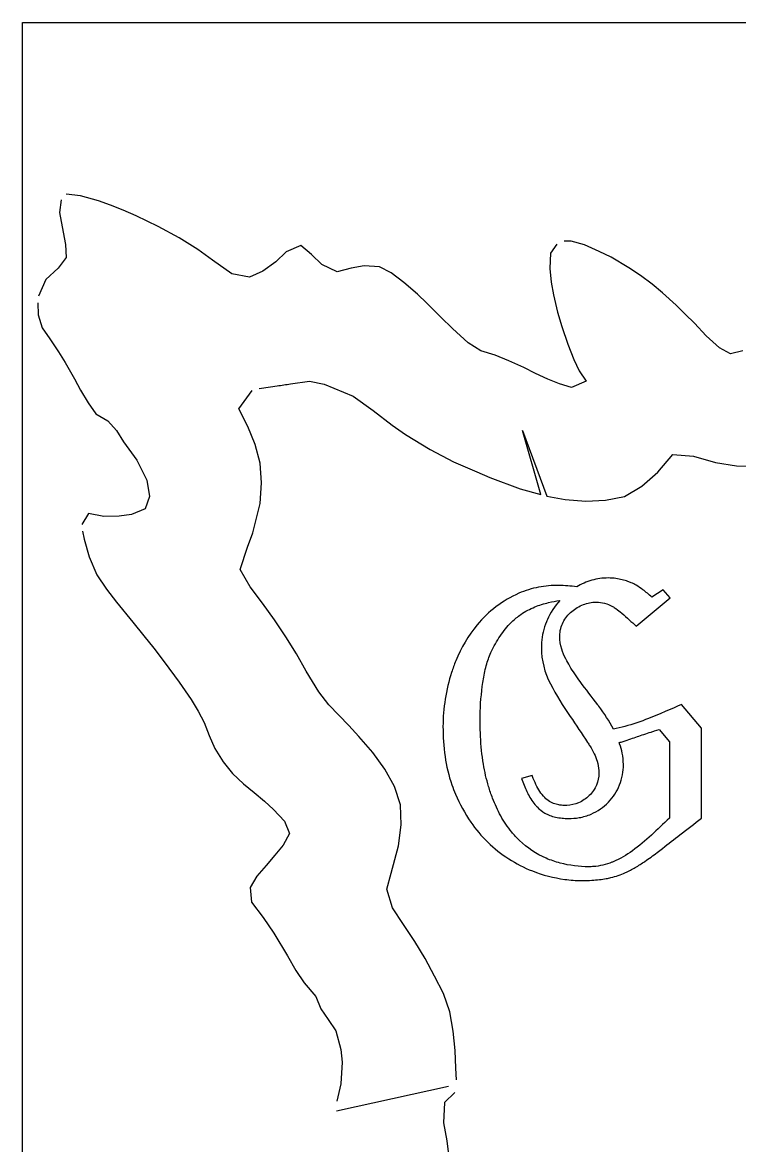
# Model space of a CAD drawing. Extents: x 9 to 156, y 170 to 274.
# Drawn here: x 8.97 to 38.55, y 227.98 to 274.33 of the extents above; entities that cross this region are included whole.
import ezdxf

# ---------------------------------------------------------------- set-up
doc = ezdxf.new("R2010")
doc.units = 0
for name, color, linetype in [('40FF', 7, 'CONTINUOUS'), ('BORDER', 7, 'CONTINUOUS'), ('TEXT', 7, 'CONTINUOUS')]:
    doc.layers.add(name, color=color, linetype=linetype)

msp = doc.modelspace()

# ---------------------------------------------------------------- linework, layer by layer
at = {"layer": '40FF', "color": 5}
for p, q in [((10.563, 267.01), (10.493, 266.49)), ((11.361, 267.174), (10.768, 267.239)), ((12.098, 266.967), (11.361, 267.174)), ((12.593, 266.792), (12.098, 266.967)), ((13.115, 266.584), (12.593, 266.792)), ((13.653, 266.35), (13.115, 266.584)), ((10.493, 266.49), (10.609, 265.891)), ((14.563, 265.911), (13.653, 266.35)), ((10.609, 265.891), (10.745, 265.165)), ((15.429, 265.44), (14.563, 265.911)), ((10.745, 265.165), (10.769, 264.625)), ((16.197, 264.965), (15.429, 265.44)), ((20.455, 265.132), (19.846, 264.859)), ((20.888, 264.756), (20.455, 265.132)), ((31.02, 265.187), (30.757, 264.809)), ((31.61, 265.309), (31.315, 265.307)), ((32.15, 265.153), (31.61, 265.309)), ((32.761, 264.879), (32.15, 265.153)), ((16.81, 264.517), (16.197, 264.965)), ((19.846, 264.859), (19.42, 264.449)), ((21.317, 264.347), (20.888, 264.756)), ((30.757, 264.809), (30.724, 264.175)), ((33.254, 264.65), (32.761, 264.879)), ((10.769, 264.625), (10.444, 264.194)), ((17.601, 263.955), (16.81, 264.517)), ((19.42, 264.449), (18.885, 264.073)), ((21.948, 264.044), (21.317, 264.347)), ((23.059, 264.288), (22.533, 264.191)), ((23.699, 264.242), (23.059, 264.288)), ((24.183, 263.991), (23.699, 264.242)), ((33.983, 264.206), (33.254, 264.65)), ((34.471, 263.881), (33.983, 264.206)), ((10.444, 264.194), (9.925, 263.722)), ((18.336, 263.815), (17.601, 263.955)), ((18.885, 264.073), (18.336, 263.815)), ((22.533, 264.191), (21.948, 264.044)), ((24.704, 263.599), (24.183, 263.991)), ((30.724, 264.175), (30.774, 263.613)), ((34.948, 263.525), (34.471, 263.881)), ((9.925, 263.722), (9.629, 263.032)), ((25.261, 263.116), (24.704, 263.599)), ((30.774, 263.613), (30.873, 263.085)), ((35.37, 263.176), (34.948, 263.525)), ((25.647, 262.749), (25.261, 263.116)), ((30.873, 263.085), (31.046, 262.375)), ((35.934, 262.662), (35.37, 263.176)), ((9.604, 262.754), (9.614, 262.269)), ((26.234, 262.165), (25.647, 262.749)), ((31.046, 262.375), (31.224, 261.776)), ((36.305, 262.297), (35.934, 262.662)), ((9.614, 262.269), (9.781, 261.725)), ((26.71, 261.699), (26.234, 262.165)), ((36.689, 261.915), (36.305, 262.297)), ((37.177, 261.401), (36.689, 261.915)), ((9.781, 261.725), (10.094, 261.267)), ((27.356, 261.111), (26.71, 261.699)), ((31.224, 261.776), (31.463, 261.06)), ((10.094, 261.267), (10.451, 260.744)), ((27.872, 260.785), (27.356, 261.111)), ((31.463, 261.06), (31.713, 260.423)), ((37.726, 260.907), (37.177, 261.401)), ((10.451, 260.744), (10.726, 260.296)), ((28.472, 260.599), (27.872, 260.785)), ((29.029, 260.367), (28.472, 260.599)), ((38.175, 260.655), (37.726, 260.907)), ((38.689, 260.777), (38.175, 260.655)), ((10.726, 260.296), (11.113, 259.626)), ((29.652, 260.094), (29.029, 260.367)), ((30.138, 259.84), (29.652, 260.094)), ((31.713, 260.423), (31.93, 259.959)), ((11.113, 259.626), (11.361, 259.16)), ((30.647, 259.608), (30.138, 259.84)), ((31.119, 259.414), (30.647, 259.608)), ((31.93, 259.959), (32.221, 259.524)), ((11.361, 259.16), (11.674, 258.627)), ((17.892, 258.38), (18.437, 259.143)), ((20.02, 259.412), (20.815, 259.533)), ((20.815, 259.533), (21.42, 259.397)), ((21.42, 259.397), (22.615, 258.912)), ((31.613, 259.262), (31.119, 259.414)), ((32.221, 259.524), (31.613, 259.262)), ((22.615, 258.912), (23.436, 258.319)), ((11.674, 258.627), (11.994, 258.183)), ((11.994, 258.183), (12.492, 257.884)), ((18.261, 257.656), (17.892, 258.38)), ((23.436, 258.319), (24.217, 257.714)), ((12.492, 257.884), (12.842, 257.487)), ((24.217, 257.714), (24.774, 257.321)), ((12.842, 257.487), (13.133, 257.017)), ((18.568, 256.915), (18.261, 257.656)), ((24.774, 257.321), (25.783, 256.7)), ((29.593, 257.486), (30.606, 254.785)), ((30.354, 254.845), (29.593, 257.486)), ((13.133, 257.017), (13.688, 256.263)), ((18.766, 256.142), (18.568, 256.915)), ((25.783, 256.7), (26.756, 256.203)), ((35.184, 255.765), (35.803, 256.499)), ((35.803, 256.499), (36.653, 256.429)), ((36.653, 256.429), (37.559, 256.166)), ((13.688, 256.263), (14.096, 255.435)), ((18.829, 255.33), (18.766, 256.142)), ((26.756, 256.203), (27.709, 255.778)), ((37.559, 256.166), (38.427, 256.034)), ((38.427, 256.034), (39.267, 256.001)), ((14.096, 255.435), (14.208, 254.771)), ((27.709, 255.778), (28.247, 255.555)), ((28.247, 255.555), (29.505, 255.088)), ((34.519, 255.194), (35.184, 255.765)), ((18.771, 254.483), (18.829, 255.33)), ((29.505, 255.088), (30.354, 254.845)), ((33.811, 254.771), (34.519, 255.194)), ((14.208, 254.771), (14.021, 254.263)), ((18.473, 253.263), (18.771, 254.483)), ((30.606, 254.785), (31.357, 254.644)), ((31.357, 254.644), (32.207, 254.575)), ((32.207, 254.575), (33.027, 254.61)), ((33.027, 254.61), (33.811, 254.771)), ((11.692, 254.06), (11.419, 253.606)), ((12.317, 253.944), (11.692, 254.06)), ((13.458, 254.03), (12.949, 253.961)), ((14.021, 254.263), (13.458, 254.03)), ((12.949, 253.961), (12.317, 253.944)), ((11.439, 253.331), (11.511, 253.01)), ((18.247, 252.671), (18.473, 253.263)), ((11.511, 253.01), (11.717, 252.281)), ((17.941, 251.753), (18.247, 252.671)), ((11.717, 252.281), (12.029, 251.53)), ((18.363, 251.045), (17.941, 251.753)), ((12.029, 251.53), (12.435, 250.946)), ((12.435, 250.946), (12.845, 250.412)), ((18.874, 250.362), (18.363, 251.045)), ((12.845, 250.412), (13.524, 249.575)), ((19.366, 249.674), (18.874, 250.362)), ((13.524, 249.575), (13.975, 249.01)), ((19.833, 248.978), (19.366, 249.674)), ((13.975, 249.01), (14.381, 248.501)), ((20.269, 248.274), (19.833, 248.978)), ((14.381, 248.501), (14.813, 247.939)), ((20.677, 247.561), (20.269, 248.274)), ((14.813, 247.939), (15.432, 247.103)), ((21.193, 246.71), (20.677, 247.561)), ((15.432, 247.103), (15.921, 246.384)), ((21.604, 246.168), (21.193, 246.71)), ((15.921, 246.384), (16.217, 245.906)), ((22.427, 245.31), (21.604, 246.168)), ((16.217, 245.906), (16.462, 245.444)), ((16.462, 245.444), (16.675, 244.9)), ((22.848, 244.867), (22.427, 245.31)), ((16.675, 244.9), (16.902, 244.363)), ((23.419, 244.201), (22.848, 244.867)), ((16.902, 244.363), (17.252, 243.816)), ((17.252, 243.816), (17.628, 243.33)), ((23.912, 243.513), (23.419, 244.201)), ((24.315, 242.799), (23.912, 243.513)), ((17.628, 243.33), (18.082, 242.908)), ((18.082, 242.908), (18.526, 242.554)), ((18.526, 242.554), (18.947, 242.196)), ((24.567, 242.042), (24.315, 242.799)), ((18.947, 242.196), (19.326, 241.846)), ((24.585, 241.217), (24.567, 242.042)), ((19.326, 241.846), (19.776, 241.362)), ((19.776, 241.362), (19.984, 240.865)), ((24.476, 240.355), (24.585, 241.217)), ((19.984, 240.865), (19.727, 240.38)), ((19.727, 240.38), (19.381, 239.959)), ((24.183, 239.22), (24.476, 240.355)), ((19.381, 239.959), (19.019, 239.542)), ((19.019, 239.542), (18.637, 239.103)), ((23.999, 238.558), (24.183, 239.22)), ((18.637, 239.103), (18.357, 238.624)), ((18.357, 238.624), (18.414, 238.02)), ((24.239, 237.797), (23.999, 238.558)), ((18.414, 238.02), (18.891, 237.386)), ((24.691, 237.097), (24.239, 237.797)), ((18.891, 237.386), (19.338, 236.747)), ((25.15, 236.399), (24.691, 237.097)), ((19.338, 236.747), (19.901, 235.807)), ((25.582, 235.694), (25.15, 236.399)), ((19.901, 235.807), (20.247, 235.209)), ((25.965, 234.974), (25.582, 235.694)), ((20.247, 235.209), (20.586, 234.7)), ((20.586, 234.7), (21.065, 234.129)), ((26.338, 234.251), (25.965, 234.974)), ((21.065, 234.129), (21.279, 233.625)), ((26.598, 233.496), (26.338, 234.251)), ((21.279, 233.625), (21.579, 233.188)), ((21.579, 233.188), (21.895, 232.716)), ((26.737, 232.706), (26.598, 233.496)), ((21.895, 232.716), (22.105, 231.937)), ((26.815, 231.899), (26.737, 232.706)), ((22.105, 231.937), (22.153, 231.416)), ((26.852, 231.167), (26.815, 231.899)), ((22.153, 231.416), (22.108, 230.526)), ((26.867, 230.691), (26.852, 231.167)), ((21.929, 229.416), (26.545, 230.43)), ((22.108, 230.526), (21.934, 229.812)), ((26.807, 230.168), (26.382, 229.751)), ((26.382, 229.751), (26.343, 228.922)), ((26.343, 228.922), (26.47, 228.171)), ((26.47, 228.171), (26.592, 227.155))]:
    msp.add_line(p, q, dxfattribs=at)
msp.add_lwpolyline([(18.735, 259.228, -0.000995), (19.476, 259.335, -0.000221), (20.02, 259.412)], format="xyb", dxfattribs=at)
at = {"layer": 'BORDER', "color": 3}
for p, q in [((8.965, 170.083), (8.965, 274.331)), ((8.965, 274.331), (156.213, 274.331))]:
    msp.add_line(p, q, dxfattribs=at)
at = {"layer": 'TEXT', "color": 1}
for p, q in [((35.404, 250.914), (34.93, 250.614)), ((35.688, 250.582), (35.404, 250.914)), ((31.136, 250.471), (31.136, 250.471)), ((34.281, 249.412), (35.688, 250.582)), ((36.984, 245.208), (36.162, 246.188)), ((36.984, 241.494), (36.984, 245.208)), ((33.349, 245.161), (33.349, 245.161)), ((35.048, 245.09), (35.23, 245.145)), ((35.23, 245.145), (35.656, 244.639)), ((35.656, 244.639), (35.656, 241.494)), ((29.998, 243.249), (29.556, 243.122))]:
    msp.add_line(p, q, dxfattribs=at)
for points in [[(32.456, 251.309), (32.456, 251.309, 0.060628), (31.832, 251.04)], [(33.128, 251.404), (33.128, 251.404, 0.071496), (32.456, 251.309)], [(33.949, 251.261, 0.045185), (33.454, 251.38, 0.035057), (33.128, 251.404)], [(34.93, 250.614, 0.024454), (34.564, 250.918, 0.027288), (34.287, 251.104, 0.027647), (34.086, 251.208, 0.023755), (33.949, 251.261)], [(29.445, 250.771), (29.445, 250.771, 0.117734), (27.723, 249.468)], [(31.832, 251.04, 0.033043), (31.093, 251.095, 0.047573), (30.262, 251.024, 0.058548), (29.445, 250.771)], [(29.532, 249.902, -0.054809), (30.106, 250.209, -0.039623), (30.675, 250.388, -0.024957), (31.136, 250.471)], [(31.136, 250.471, 0.080339), (30.623, 249.686, 0.007775), (30.583, 249.594)], [(31.626, 250.021), (31.626, 250.021, -0.078579), (32.108, 250.305)], [(32.108, 250.305), (32.108, 250.305, -0.094687), (32.638, 250.408)], [(32.638, 250.408, -0.132031), (33.31, 250.231, -0.027911), (33.452, 250.139)], [(28.434, 248.606, -0.0415), (28.836, 249.232, -0.055037), (29.337, 249.754, -0.02161), (29.532, 249.902)], [(31.27, 249.578), (31.27, 249.578, -0.10316), (31.626, 250.021)], [(33.452, 250.139, -0.015652), (33.692, 249.953, -0.014479), (34.003, 249.68, -0.009906), (34.281, 249.412)], [(27.723, 249.468, 0.075954), (26.844, 247.982, 0.019581), (26.672, 247.508)], [(30.583, 249.594, 0.081257), (30.385, 248.738, 0.017434), (30.378, 248.527)], [(31.136, 249.001, -0.061098), (31.174, 249.322, -0.058216), (31.27, 249.578)], [(31.381, 248.061, -0.049738), (31.214, 248.47, -0.071612), (31.136, 249.001)], [(27.984, 247.239, -0.030414), (28.123, 247.857, -0.037834), (28.322, 248.39, -0.019973), (28.434, 248.606)], [(30.378, 248.527), (30.378, 248.527, 0.124039), (30.749, 247.034)], [(31.974, 247.129, -0.026072), (31.544, 247.77, -0.012998), (31.381, 248.061)], [(26.672, 247.508), (26.672, 247.508, 0.077655), (26.316, 245.272)], [(27.849, 245.54, -0.032745), (27.938, 246.931, -0.008052), (27.984, 247.239)], [(32.701, 246.173), (32.701, 246.173, -0.004397), (31.974, 247.129)], [(30.749, 247.034), (30.749, 247.034, 0.029757), (31.563, 245.69)], [(33.349, 245.161, 0.043188), (32.748, 246.111, 0.002719), (32.701, 246.173)], [(36.162, 246.188), (36.162, 246.188, -0.011307), (34.795, 245.603)], [(31.563, 245.69, -0.007004), (32.283, 244.619, -0.001118), (32.377, 244.473)], [(26.316, 245.272, 0.036022), (26.401, 244.041, 0.046966), (26.682, 242.865, 0.018454), (26.83, 242.482)], [(28.197, 242.798, -0.032669), (27.985, 243.721, -0.028338), (27.866, 244.863, -0.013072), (27.849, 245.54)], [(34.795, 245.603, -0.02839), (33.823, 245.279, -0.01181), (33.349, 245.161)], [(33.586, 244.608, 0.003639), (33.75, 244.66, 0.004594), (34.068, 244.766)], [(34.068, 244.766), (34.068, 244.766, -0.002156), (34.605, 244.947)], [(34.605, 244.947, -0.003214), (34.901, 245.044, -0.002653), (35.048, 245.09)], [(32.377, 244.473, -0.03261), (32.557, 244.152, -0.038826), (32.677, 243.837, -0.055196), (32.745, 243.46, -0.015999), (32.749, 243.359)], [(33.712, 244.173, 0.035452), (33.605, 244.556, 0.005364), (33.586, 244.608)], [(33.76, 243.707), (33.76, 243.707, 0.051169), (33.712, 244.173)], [(32.749, 243.359), (32.749, 243.359, -0.103427), (32.646, 242.853)], [(33.602, 242.861), (33.602, 242.861, 0.094649), (33.76, 243.707)], [(29.556, 243.122, 0.022665), (29.777, 242.588, 0.005718), (29.832, 242.474)], [(30.512, 242.34, -0.044602), (30.312, 242.593, -0.032643), (30.152, 242.877, -0.026327), (30.011, 243.212, -0.002375), (29.998, 243.249)], [(26.83, 242.482, 0.049657), (27.462, 241.328, 0.049912), (28.165, 240.499)], [(29.153, 240.917, -0.046049), (28.701, 241.582, -0.035628), (28.361, 242.316, -0.01809), (28.197, 242.798)], [(29.832, 242.474, 0.068759), (30.156, 241.995, 0.007634), (30.196, 241.953)], [(32.353, 242.427), (32.353, 242.427, -0.094631), (31.911, 242.126)], [(32.646, 242.853), (32.646, 242.853, -0.095473), (32.353, 242.427)], [(33.144, 242.15), (33.144, 242.15, 0.101209), (33.602, 242.861)], [(30.196, 241.953, 0.072596), (30.52, 241.703, 0.033979), (30.725, 241.605)], [(31.373, 242.016, -0.034986), (31.143, 242.031, -0.041511), (30.936, 242.078, -0.127788), (30.512, 242.34)], [(31.911, 242.126, -0.094954), (31.427, 242.017, -0.009236), (31.373, 242.016)], [(32.432, 241.66), (32.432, 241.66, 0.096416), (33.144, 242.15)], [(30.725, 241.605, 0.039392), (30.96, 241.533, 0.0322), (31.227, 241.491, 0.024228), (31.5, 241.479)], [(31.5, 241.479, 0.041638), (31.935, 241.513, 0.062265), (32.432, 241.66)], [(35.656, 241.494), (35.656, 241.494, -0.002484), (34.914, 240.791)], [(35.38, 240.246, -0.001055), (36.093, 240.803, -0.000678), (36.984, 241.494)], [(30.575, 239.835, -0.09218), (29.47, 240.574, -0.027919), (29.153, 240.917)], [(34.914, 240.791), (34.914, 240.791, -0.031362), (34.131, 240.143)], [(28.165, 240.499), (28.165, 240.499, 0.099999), (30.006, 239.313)], [(34.131, 240.143, -0.055653), (33.341, 239.692, -0.003817), (33.286, 239.669)], [(34.25, 239.456, 0.014463), (34.646, 239.707, 0.013269), (35.15, 240.069, 0.004844), (35.38, 240.246)], [(32.338, 239.487, -0.065056), (31.151, 239.637, -0.036149), (30.575, 239.835)], [(33.286, 239.669, -0.080908), (32.525, 239.494, -0.017366), (32.338, 239.487)], [(30.006, 239.313, 0.059312), (31.341, 238.965, 0.033296), (32.037, 238.918)], [(33.246, 239.037, 0.047542), (33.84, 239.242, 0.028302), (34.25, 239.456)], [(32.037, 238.918, 0.014205), (32.461, 238.93, 0.013724), (32.77, 238.956, 0.016221), (33.052, 238.996, 0.013996), (33.246, 239.037)]]:
    msp.add_lwpolyline(points, format="xyb", dxfattribs=at)

doc.saveas('drawing.dxf')
